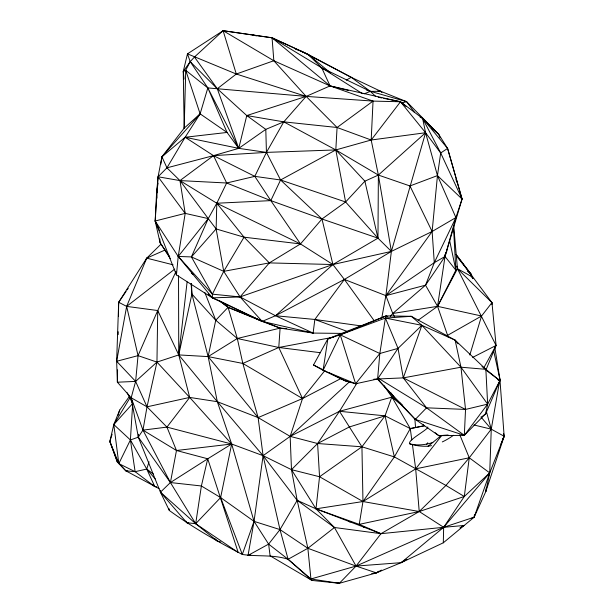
<?xml version="1.0" encoding="UTF-8"?>
<svg xmlns="http://www.w3.org/2000/svg" width="614" height="614" viewBox="0 0 614 614"><rect width="100%" height="100%" fill="white"/><g stroke="black" fill="none" stroke-linecap="round" stroke-linejoin="round"><path stroke-width="0.92" d="M342.535 333.417L313.117 333.072L280.099 328.114L262.17 321.398L212.383 297.867L212.398 294.167L223.734 271.342L244.034 237.181L300.476 243.935L332.903 264.534L344.37 279.447L374.279 320.846M170.324 258.64L160.07 242.707L155.173 221.002L156.547 193.372L158.067 176.778L161.919 156.793L184.185 128.165L183.264 71.47L187.47 53.855L223.112 30.7L273.829 60.732L330.086 85.914L373.043 101.095L371.186 140.015L378.37 175.059L377.971 238.155L391.379 251.41L385.884 295.633L381.731 318.182M117.581 369.835L117.381 382.207L131.181 397.78L147.015 406.829L166.939 427.114L176.479 450.499L170.408 482.543L160.446 492.198L169.318 510.472C192.328 527.173 217.095 541.364 242.3 554.457C257.504 556.821 273.169 554.365 288.096 559.277L310.93 578.971L311.912 580.422L339.35 583.3L376.39 572.885L401.165 562.662L443.3 542.807L474.131 517.218L485.804 491.568L504.155 436.278L499.911 379.245L494.769 347.179M118.157 334.622L118.203 331.767M118.448 316.54L118.679 302.265L146.715 258.149L160.891 244.288M175.711 272.14L157.729 310.538L156.954 362.099L147.015 406.829L142.97 430.13L138.288 437.091L160.446 492.198L186.809 522.714L188.582 523.09M491.929 304.513L491.96 302.625L456.002 254.549M443.3 542.807L443.661 527.303L464.299 496.488L489.719 472.91L504.155 436.278L503.595 433.522M420.076 117.113L422.601 118.395L447.591 148.427L462.058 199.02L455.903 217.571L432.126 231.493L391.379 251.41L344.37 279.447L314.844 319.464L313.117 333.072L262.17 321.398L240.059 296.923L223.734 271.342L216.128 228.938L216.803 203.234L226.65 183.003L254.802 176.356L280.567 179.986L345.613 201.983L377.971 238.155L332.903 264.534L240.059 296.923L212.383 297.867L176.441 274.918L155.173 221.002L158.067 176.778L166.954 167.829L185.129 137.275L200.118 113.851L207.831 87.917L190.194 61.646L187.47 53.855L236.298 74.018L306.14 96.39L373.043 101.095L400.489 101.763L422.601 118.395L438.726 134.328L447.591 148.427L462.058 199.02L445.02 256.498L437.559 306.34L448.212 337.14M184.039 79.068L183.264 71.47L185.727 70.318L200.118 113.851L184.185 128.165L185.727 70.318L190.194 61.646L194.461 57.018L223.112 30.7L272.063 37.792L308.082 54.377L351.223 77.303L380.68 91.271L406.575 101.64L438.726 134.328L440.077 137.866M340.785 378.6L302.518 398.547L242.829 363.442L208.131 356.604L178.751 354.915L156.954 362.099L135.625 381.401L117.381 382.207L116.645 361.285L118.679 302.265L126.077 291.435M486.265 487.961L485.804 491.568L489.719 472.91L491.261 429.163L499.911 379.245L493.595 350.533M377.441 378.876L415.302 419.4L464.33 435.334L485.712 413.698L499.888 380.672L485.858 369.329L460.96 367.203L403.283 377.886L377.61 378.991L355.621 383.773L345.475 380.964L323.087 370.303L313.508 364.992L327.868 338.813L386.191 315.88L411.296 316.317L455.12 340.148L460.96 367.203L465.535 409.431L464.33 435.334L438.833 435.687L415.302 419.4L394.771 398.24L377.326 378.853M220.794 542.078L217.187 540.934L195.689 523.711L170.408 482.543L138.288 437.091L138.442 434.244M330.555 72.943L308.082 54.377L272.063 37.792L273.829 60.732L306.14 96.39L337.071 127.489L335.812 149.931L345.613 201.983L321.974 219.006L300.476 243.935L269.331 262.899L240.059 296.923L212.398 294.167L178.221 256.46L155.173 221.002L185.198 213.388L208.261 218.592L216.128 228.938L244.034 237.181L269.331 262.899L332.903 264.534L391.379 251.41L425.586 132.724L422.601 118.395L440.691 152.986L462.058 199.02L437.46 175.596L425.586 132.724L400.489 101.763L330.086 85.914L272.063 37.792L223.112 30.7L236.298 74.018L217.287 88.746L207.831 87.917L185.727 70.318M159.003 488.629L125.839 470.823L117.305 461.874L117.435 460.009M373.834 379.222L377.61 378.991L379.828 353.51L385.392 318.067L386.191 315.88L387.833 316.809M118.679 302.265L126.653 306.394L157.729 310.538L138.05 355.636L135.625 381.401L131.181 397.78L138.288 437.091M390.281 316.348L392.745 313.485L425.525 285.188L434.29 262.677L432.126 231.493L437.46 175.596L440.691 152.986L425.586 132.724L371.186 140.015L335.812 149.931L266.438 152.387L238.746 148.358L227.05 132.447L200.118 113.851L161.919 156.793L166.954 167.829L179.963 180.593L185.198 213.388L178.221 256.46L176.441 274.918L175.696 271.281M381.424 570.099L376.39 572.885L356.051 566.077L334.453 527.503L315.98 508.837L319.549 476.748L317.599 443.515L339.488 411.296L356.903 383.22M499.604 382.008L499.911 379.245L498.123 379.828M187.101 281.949L178.751 354.915L189.695 397.427L231.655 444.022L254.035 521.347L268.617 544.111L288.096 559.277L311.912 580.422L270.099 555.808L268.617 544.111L279.992 529.59L297.176 500.326L291.481 469.664L290.161 436.377L302.518 398.547L325.013 370.395M474.476 514.432L474.131 517.218L471.529 518.323M401.993 404.733L399.722 403.598L399.837 402.684M157.729 310.538L178.751 354.915L217.325 401.694L263.084 455.672L297.176 500.326L315.98 508.837L359.251 524.356L419.224 511.523L464.299 496.488L469.257 457.783L459.825 434.865M250.788 554.972L248.033 555.432L254.035 521.347L263.084 455.672L258.118 417.604L242.829 363.442L237.303 338.498L228.063 307.33L226.942 305.795M156.885 198.115L156.547 193.372L158.059 183.056M160.814 164.291L161.919 156.793L165.91 152.771M131.181 397.78L142.97 430.13L176.479 450.499L207.724 458.796L238.201 552.462L195.689 523.711L201.384 485.981L207.724 458.796L231.655 444.022L263.084 455.672L291.481 469.664L319.549 476.748L362.966 501.531L419.224 511.523L443.661 527.303L464.015 525.484L459.932 527.902M378.869 378.562L426.553 407.819L464.33 435.334L487.646 404.135L485.858 369.329L455.12 340.148L421.872 325.313L398.033 348.376L379.828 353.51L355.621 383.773L323.087 370.303L327.868 338.813L340.233 334.807L385.392 318.067L411.296 316.317L421.872 325.313L460.96 367.203L487.646 404.135L485.712 413.698L481.322 417.198M486.173 410.797L491.261 429.163L469.257 457.783L445.941 485.444L419.224 511.523L380.972 533.689L334.453 527.503L307.86 548.287L288.096 559.277L279.992 529.59L263.084 455.672L290.161 436.377L339.488 411.296L361.938 446.8L362.966 501.531L359.251 524.356L380.972 533.689L443.661 527.303L474.131 517.218L489.719 472.91L469.257 457.783L415.678 468.85L362.966 501.531L315.98 508.837L291.481 469.664L317.599 443.515L349.212 427.022L385.024 415.839L410.275 428.587L424.243 425.863M445.649 252.722L445.02 256.498L425.525 285.188L385.884 295.633L344.37 279.447L275.471 315.742L262.17 321.398L228.063 307.33L218.914 300.461M464.299 496.488L445.941 485.444L394.357 456.916L361.938 446.8L317.599 443.515L290.161 436.377L258.118 417.604L217.325 401.694L189.695 397.427L147.015 406.829L135.625 381.401L116.645 361.285L126.653 306.394L146.715 258.149L165.059 250.021M184.185 128.165L184.538 126.3M185.896 521.125L186.809 522.714L195.689 523.711L220.618 497.57L231.655 444.022L217.325 401.694L208.131 356.604L191.898 294.052L191.084 283.699M208.131 356.604L237.303 338.498L280.099 328.114L278.779 347.478L302.518 398.547L258.118 417.604L208.131 356.604L215.752 320.239L228.063 307.33L280.099 328.114L286.73 328.605M191.522 283.614L191.898 294.052L178.751 354.915L178.536 275.709M127.674 471.045L125.839 470.823L117.305 461.874L109.845 441.428L113.797 424.566L119.699 410.075L129.631 396.076M348.514 90.496L330.086 85.914L306.14 96.39L246.774 115.562L238.746 148.358L213.503 155.634L166.954 167.829M319.549 476.748L361.938 446.8L385.024 415.839L392.438 395.309M183.264 71.47L190.194 61.646L217.287 88.746L246.774 115.562L283.783 121.856L335.812 149.931L378.37 175.059L409.968 185.958L437.46 175.596L455.903 217.571L445.02 256.498L434.29 262.677L385.884 295.633L392.745 313.485L394.533 316.74M469.817 354.999L481.56 316.01L491.96 302.625L457.476 268.748L456.662 266.108M117.305 461.874L109.845 441.428L112.101 434.259M118.011 415.455L119.699 410.075M149.025 461.774L146.738 469.065L154.805 486.61L156.708 486.871M220.618 497.57L254.035 521.347L242.3 554.457L220.618 497.57L201.384 485.981L170.408 482.543L142.97 430.13L166.939 427.114L231.655 444.022L176.479 450.499M485.866 370.142L496.081 345.459L491.96 302.625M500.894 444.091L504.155 436.278L491.261 429.163L473.908 424.972M212.398 294.167L191.407 256.921L208.261 218.592L216.803 203.234L270.812 200.617L321.974 219.006L377.971 238.155L364.885 181.176L335.812 149.931L280.567 179.986L270.812 200.617L300.476 243.935L216.803 203.234L179.963 180.593L158.067 176.778L185.198 213.388M434.29 262.677L455.903 217.571M323.087 370.303L340.233 334.807L386.191 315.88M219.298 300.768L212.383 297.867L178.221 256.46L208.261 218.592L179.963 180.593L226.65 183.003L270.812 200.617L254.802 176.356L266.438 152.387L283.783 121.856L306.14 96.39L217.287 88.746L194.461 57.018M145.464 260.635L146.715 258.149L173.056 264.795M453.692 225.752L457.476 268.748L455.864 270.198L437.559 306.34L418.126 320.247M486.994 370.856L499.888 380.672L487.646 404.135L465.535 409.431L426.553 407.819L415.302 419.4M472.864 278.618L472.197 276.837L457.476 268.748L437.559 306.34L392.745 313.485M502.382 439.616L504.155 436.278M483.732 367.986L496.081 345.459L457.476 268.748M362.966 501.531L394.357 456.916L410.275 428.587L424.566 425.64M130.145 397.603L113.797 424.566L118.817 463.593L135.126 471.682L154.805 486.61L152.771 484.607M431.504 445.603A75.691 50.264 -65.8 0 1 428.104 446.217L426.907 446.263A76.52 63.465 -88 0 1 412.431 444.636C400.635 443.438 428.802 429.631 427.804 426.991M156.547 193.372L157.606 191.783M377.61 378.991L398.033 348.376L385.392 318.067L421.872 325.313L403.283 377.886L426.553 407.819M127.136 289.885L128.196 288.342M426.669 444.306L427.766 442.755M385.884 295.633L432.126 231.493L409.968 185.958M406.13 106.506L400.489 101.763L371.186 140.015L337.071 127.489L283.783 121.856L265.793 129.377L238.746 148.358L185.129 137.275L161.919 156.793M166.939 427.114L189.695 397.427L156.954 362.099L138.05 355.636L116.645 361.285M419.224 511.523L415.678 468.85L441.819 435.38M334.453 527.503L297.176 500.326L307.86 548.287L310.93 578.971L356.051 566.077L401.165 562.662L443.661 527.303L489.719 472.91M178.221 256.46L191.407 256.921L216.128 228.938M345.613 201.983L364.885 181.176L378.37 175.059L425.586 132.724M310.93 578.971L339.35 583.3L356.051 566.077L380.972 533.689L315.98 508.837M290.161 436.377L349.88 381.424M428.104 446.217L440.614 436.086M174.752 269.086L126.653 306.394L138.05 355.636M179.963 180.593L213.503 155.634L266.438 152.387L280.567 179.986L321.974 219.006L332.903 264.534L275.471 315.742L240.059 296.923M337.071 127.489L373.043 101.095M378.723 571.258L376.39 572.885L371.754 573.53M405.094 560.06L401.165 562.662L406.875 559.285M440.691 152.986L447.591 148.427M170.408 482.543L207.724 458.796M346.281 80.15L351.223 77.303L370.372 91.386L375.714 96.467M445.388 335.336L447.291 335.505L481.56 316.01L437.559 306.34L425.525 285.188M248.033 555.432L268.617 544.111M461.459 526.804L464.015 525.484M472.642 357.402L496.081 345.459M242.829 363.442L278.779 347.478L333.256 337.239M443.661 527.303L356.051 566.077L307.86 548.287L279.992 529.59L254.035 521.347M364.148 93.819L370.372 91.386L380.68 91.271L381.977 92.668M236.298 74.018L273.829 60.732M138.465 437.122L130.406 439.962L118.817 463.593L109.845 441.428M402.147 102.922L406.575 101.64L414.458 112.347M395.155 399.1L391.97 397.135L339.488 411.296L385.024 415.839L394.357 456.916M125.839 470.823L135.126 471.682L146.738 469.065L153.5 474.185M269.331 262.899L223.734 271.342L191.407 256.921M327.868 338.813L330.693 338.452M440.683 435.549L438.833 435.687L435.188 432.716M442.533 435.41L448.074 434.988M347.363 380.849L345.475 380.964L329.488 372.974M363.626 527.288L365.522 527.464M360.986 325.888L314.844 319.464L275.471 315.742L313.117 333.072M320.416 352.705L278.779 347.478L237.303 338.498L215.752 320.239L191.898 294.052M377.871 90.811L380.68 91.271M378.147 97.204L381.87 97.964M383.735 98.347L400.489 101.763M252.968 34.952L256.498 35.927M366.735 90.243L406.575 101.64M336.649 582.402L339.35 583.3M295.418 49.151L301.62 51.353L351.223 77.303M314.844 319.464L347.654 331.575M379.828 353.51L340.233 334.807L355.621 383.773M370.372 91.386L321.744 67.862L272.063 37.792M262.17 321.398L220.157 301.129L228.063 307.33M313.508 364.992L322.757 369.613M217.287 88.746L238.746 148.358L207.831 87.917L227.05 132.447L185.129 137.275L213.503 155.634L254.802 176.356M402.73 406.107L403.367 406.422M465.535 409.431L403.283 377.886L398.033 348.376M497.386 379.375L499.888 380.672M362.46 93.658L321.744 67.862L308.082 54.377M191.361 273.207L192.934 274.274M324.015 69.489L321.744 67.862L330.086 85.914M481.982 366.527L485.858 369.329M246.774 115.562L265.793 129.377L266.438 152.387M348.599 521.048L350.087 522.161M307.422 576.976L311.912 580.422M301.62 51.353L303.124 52.512M467.277 271.066L470.938 273.99L472.742 278.656M383.903 385.569L391.97 397.135L399.722 403.598M431.627 128.226L438.726 134.328M195.689 523.711L160.446 492.198L160.4 490.279M401.894 404.649L394.771 398.24L390.926 392.876M208.123 293.999L212.383 297.867M215.222 538.915L217.187 540.934M447.291 335.505L449.156 337.631M155.403 479.212L146.738 469.065L130.406 439.962L113.797 424.566L132.701 403.475L130.406 439.962L135.126 471.682M480.931 416.944L491.261 429.163M455.12 340.148L458.09 343.809M457.814 257.75L470.938 273.99L472.289 277.551M216.803 203.234L244.034 237.181M453.462 226.62L455.864 270.198L445.02 256.498L444.92 254.603M456.11 254.403L470.938 273.99L471.314 276.776M169.733 256.821L160.07 242.707L159.801 238.907M391.97 397.135L410.275 428.587L411.802 439.946M127.106 392.653L132.271 402.646M213.503 155.634L226.65 183.003M155.173 221.002L159.402 230.45M204.892 292.625L215.752 320.239M455.903 179.434L456.916 182.089M131.519 399.914L132.401 402.584M449.44 239.621L455.864 270.198M378.37 175.059L391.379 251.41M169.011 508.622L169.318 510.472M412.431 444.643L415.678 468.85M423.56 424.451L423.606 425.003M414.849 418.518L415.517 427.175M446.67 249.99L446.693 251.886M432.839 442.433A75.691 50.264 -65.8 0 1 409.384 443.715M453.516 435.265A75.691 50.264 -65.8 0 1 442.295 441.919"/></g></svg>
